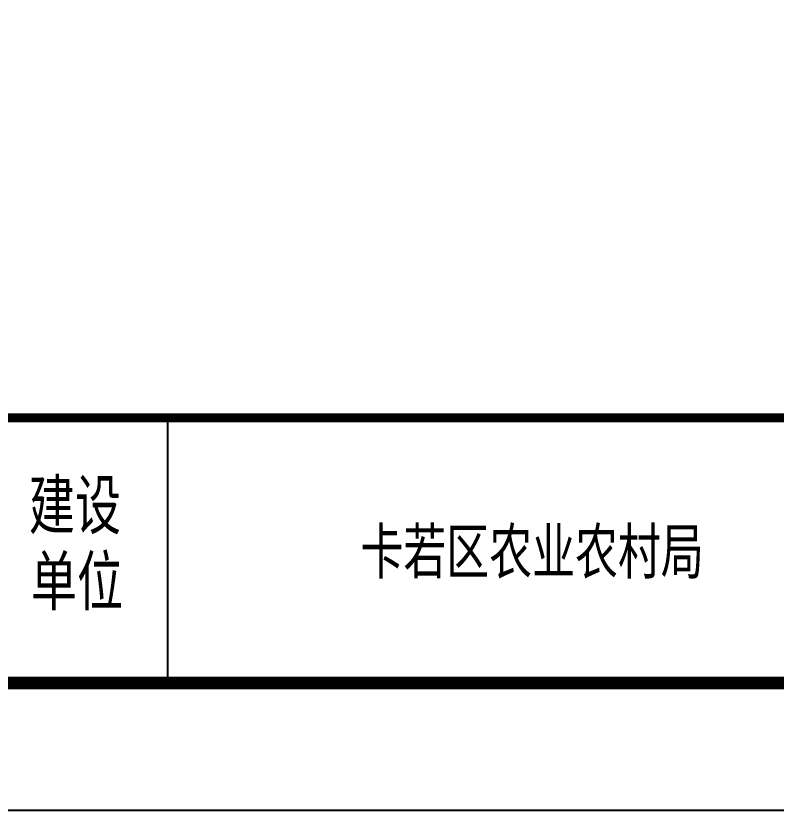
# Model space of a CAD drawing. Extents: x 4283 to 40403, y 1134 to 1764.
# Drawn here: x 5301.92 to 5344.21, y 1136.33 to 1180.53 of the extents above; entities that cross this region are included whole.
import ezdxf
from ezdxf.enums import TextEntityAlignment as Align

# ---------------------------------------------------------------- set-up
doc = ezdxf.new("R2010")
doc.units = 0
for name, color, linetype in [('PUB_TITLE', 4, 'Continuous'), ('S-MODIFY', 4, 'Continuous'), ('华泽绵阳图框', 7, 'Continuous')]:
    doc.layers.add(name, color=color, linetype=linetype)
doc.styles.add('长仿宋', font='', dxfattribs={"width": 0.7, "height": 5})
doc.styles.get('长仿宋').set_extended_font_data('SimSun')

msp = doc.modelspace()

# ---------------------------------------------------------------- linework, layer by layer
at = {"layer": 'PUB_TITLE'}
msp.add_lwpolyline([(5122.534, 1136.333), (5542.534, 1136.333), (5542.534, 1433.333), (5122.534, 1433.333)], close=True, dxfattribs=at)
at = {"layer": 'PUB_TITLE', "color": 7, "const_width": 0.506}
msp.add_lwpolyline([(5140.211, 1143.403), (5535.234, 1143.403), (5535.239, 1158.165), (5140.211, 1158.165)], close=True, dxfattribs=at)
at = {"layer": 'S-MODIFY'}
msp.add_lwpolyline([(5122.534, 1136.333), (5542.534, 1136.333), (5542.534, 1433.333), (5122.534, 1433.333)], close=True, dxfattribs=at)
at = {"layer": '华泽绵阳图框', "color": 7}
msp.add_line((5310.375, 1143.403), (5310.375, 1158.165), dxfattribs=at)
at = {"layer": '华泽绵阳图框', "color": 7, "const_width": 0.707}
msp.add_lwpolyline([(5140.211, 1143.403), (5535.464, 1143.403), (5535.464, 1426.232), (5140.211, 1426.232)], close=True, dxfattribs=at)
at = {"layer": '华泽绵阳图框', "color": 7, "const_width": 0.506}
msp.add_lwpolyline([(5140.211, 1158.165), (5535.239, 1158.165)], dxfattribs=at)

# ---------------------------------------------------------------- texts
at = {"layer": '华泽绵阳图框', "style": '长仿宋', "width": 0.7}
for s, p in [('建设', (5302.637, 1151.985)), ('单位', (5302.752, 1147.743))]:
    msp.add_text(s, height=2.6851, dxfattribs=at).set_placement(p)
msp.add_text('卡若区农业农村局', height=2.5, dxfattribs=at).set_placement((5330.632, 1150.784), align=Align.MIDDLE)

doc.saveas('drawing.dxf')
